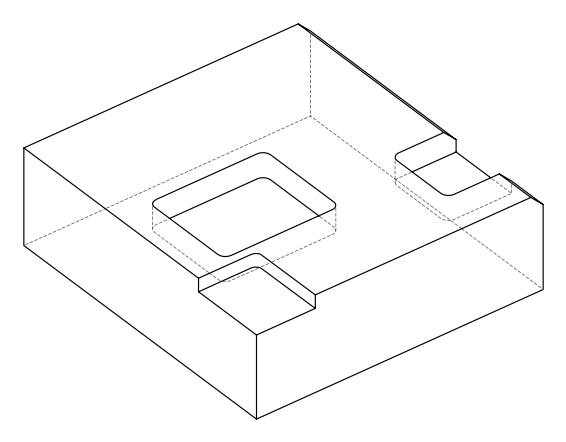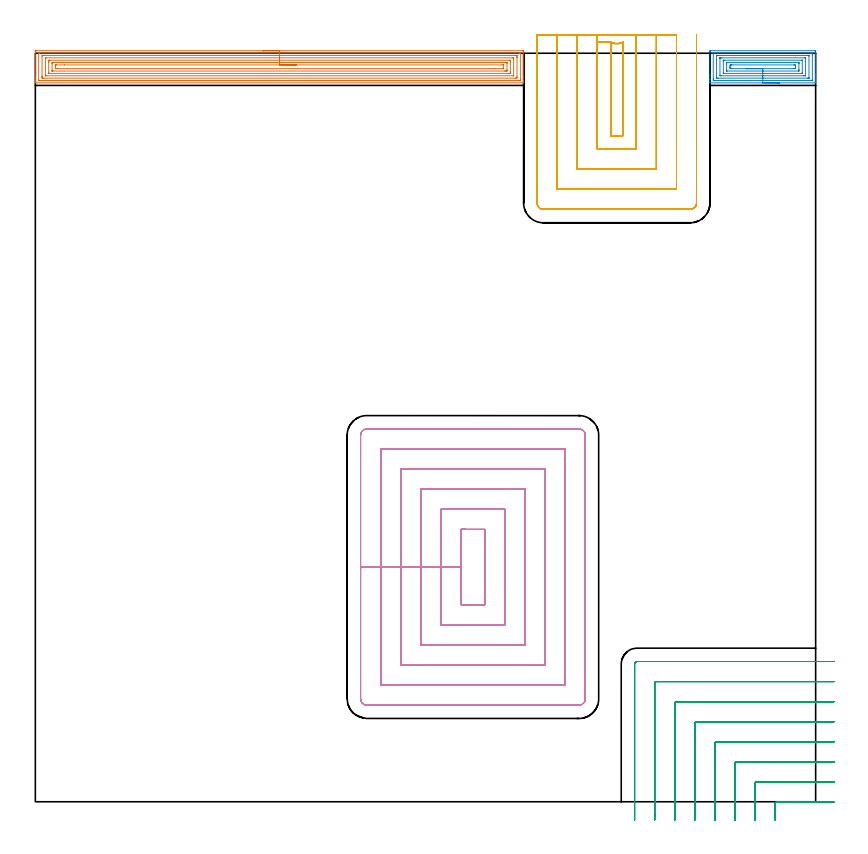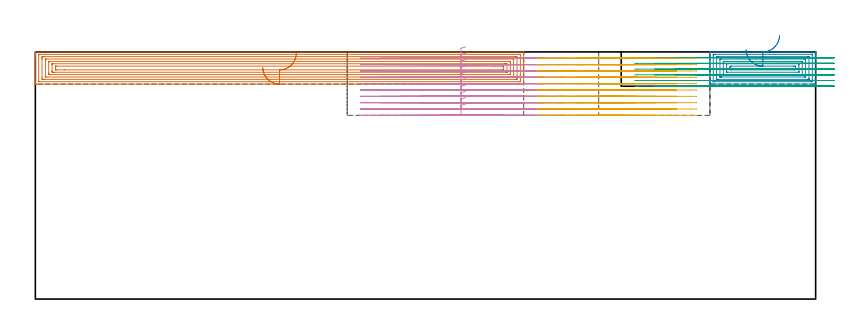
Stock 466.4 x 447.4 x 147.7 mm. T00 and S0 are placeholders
(PLAN: 5 operations, 1 tool changes, 108.5 min)
(1 AREA_MILL | FG_CHAMFER_SURFACE | UGT0205_001 | 16.7 min | 55235 mm3)
(2 AREA_MILL_1 | FG_CHAMFER_SURFACE_1 | UGT0205_001 | 3.89 min | 13091 mm3)
(3 MILL_CORNER_NOTCH_RECTANGULAR | CORNER_NOTCH_RECTANGULAR | NXT0201_012 | Follow Part, ap 4, ae 75% | 13.68 min | 218292 mm3)
(4 MILL_RECTANGULAR_POCKET | POCKET_RECTANGULAR_STRAIGHT | NXT0201_012 | Follow Part, ap 4, ae 75% | 45.24 min | 1026738 mm3)
(5 MILL_SLOT | SLOT_PARTIAL_RECTANGULAR | NXT0201_012 | Follow Part, ap 4, ae 75% | 29 min | 422231 mm3)
(TOOL UGT0205_001 | Chamfer Mill 20 x 3 x 45 deg. | D20 FL50 Z2)
(TOOL NXT0201_012 | ENDMILL 16mm [2P460-1600-NA 1630] | D16 FL38 Z6)
(OP 1 AREA_MILL)
G17 G21 G94 G90
T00 M6
G54
G17 G0 G90 X135.95 Y448.9 S1061 M3
G43 Z157.7 H0
Z138.5
G94 G1 X135.988 Z137.628 F250.
X136.102 Z136.764
X136.291 Z135.912
X136.553 Z135.08
X136.887 Z134.274
X137.29 Z133.5
X137.758 Z132.764
X138.29 Z132.072
X138.879 Z131.429
X139.522 Z130.84
X140.214 Z130.309
X140.95 Z129.84
X141.724 Z129.437
X142.53 Z129.103
X143.362 Z128.841
X144.214 Z128.652
X145.078 Z128.538
X145.95 Z128.5
X291.269
X291.664 Y448.897 Z128.502
X291.89 Y448.893 Z128.505
X291.895 Y448.51 Z128.888
X291.9 Y447.891 Z129.507
Y433.341 Z144.055
Y430.968 Z146.427
Y430.247 Z147.153
Y430.021 Z147.379
X291.898 Y429.859 Z147.534
X291.89 Y429.703 Z147.688
X291.716 Y429.7 Z147.7
X0.184
X0.01 Y429.703 Z147.688
X0.002 Y429.859 Z147.534
X0. Y430.021 Z147.379
Y430.247 Z147.153
Y430.968 Z146.427
Y432.205 Z145.192
Y433.599 Z143.797
Y447.891 Z129.507
X0.005 Y448.51 Z128.888
X0.01 Y448.893 Z128.505
X0.236 Y448.897 Z128.502
X0.631 Y448.9 Z128.5
X145.95
Y447.486 Z129.914
X289.481 Y447.485 Z129.915
X289.631 Y447.484 Z129.916
X289.842 Y447.48 Z129.92
X289.886 Y447.479 Z129.921
X289.892 Y447.45 Z129.95
X289.895 Y447.415 Z129.985
X289.899 Y447.222 Z130.178
X289.9 Y431.434 Z145.966
X289.897 Y431.296 Z146.104
X289.893 Y431.187 Z146.213
X289.889 Y431.121 Z146.279
X289.331 Y431.115 Z146.285
X2.419
X2.269 Y431.116 Z146.284
X2.059 Y431.12 Z146.28
X2.014 Y431.121 Z146.279
X2.008 Y431.15 Z146.25
X2.005 Y431.185 Z146.215
X2.001 Y431.378 Z146.022
X2. Y447.166 Z130.234
X2.003 Y447.304 Z130.096
X2.007 Y447.413 Z129.987
X2.011 Y447.479 Z129.921
X2.569 Y447.485 Z129.915
X145.95 Y447.486 Z129.914
Y446.072 Z131.328
X286.798 Y446.071 Z131.329
X287.496 Y446.07 Z131.33
X287.692 Y446.068 Z131.332
X287.879 Y446.065 Z131.335
X287.89 Y445.878 Z131.522
X287.897 Y445.677 Z131.723
X287.9 Y445.001 Z132.399
Y444.797 Z132.603
X287.899 Y433.396 Z144.004
X287.89 Y432.722 Z144.678
X287.882 Y432.536 Z144.864
X286.798 Y432.529 Z144.871
X5.102
X4.404 Y432.53 Z144.87
X4.208 Y432.532 Z144.868
X4.021 Y432.535 Z144.865
X4.01 Y432.722 Z144.678
X4.003 Y432.923 Z144.477
X4. Y433.599 Z143.801
Y433.803 Z143.597
X4.001 Y445.204 Z132.196
X4.01 Y445.878 Z131.522
X4.018 Y446.064 Z131.336
X5.102 Y446.071 Z131.329
X145.95 Y446.072 Z131.328
Y444.657 Z132.743
X285.36
X285.749 Y444.655 Z132.745
X285.816 Y444.654 Z132.746
X285.88 Y444.651 Z132.749
X285.89 Y444.56 Z132.84
X285.9 Y444.127 Z133.273
X285.899 Y434.039 Z143.361
X285.897 Y433.985 Z143.415
X285.894 Y433.958 Z143.442
X285.891 Y433.95 Z143.45
X285.878 Y433.949 Z143.451
X285.734 Y433.945 Z143.455
X285.552 Y433.943 Z143.457
X6.54
X6.151 Y433.945 Z143.455
X6.084 Y433.946 Z143.454
X6.02 Y433.949 Z143.451
X6.01 Y434.04 Z143.36
X6. Y434.473 Z142.927
X6.001 Y444.561 Z132.839
X6.002 Y444.615 Z132.785
X6.006 Y444.642 Z132.758
X6.009 Y444.65 Z132.75
X6.022 Y444.651 Z132.749
X6.166 Y444.655 Z132.745
X6.348 Y444.657 Z132.743
X145.95
Y443.243 Z134.157
X283.221
X283.666 Y443.239 Z134.161
X283.878 Y443.236 Z134.164
X283.89 Y443.116 Z134.284
X283.899 Y442.582 Z134.818
X283.9 Y436.441 Z140.959
X283.898 Y436.23 Z141.17
X283.891 Y435.573 Z141.827
X283.879 Y435.364 Z142.036
X283.666 Y435.361 Z142.039
X283.221 Y435.357 Z142.043
X8.679
X8.234 Y435.361 Z142.039
X8.022 Y435.364 Z142.036
X8.01 Y435.484 Z141.916
X8.001 Y436.018 Z141.382
X8. Y442.159 Z135.241
X8.002 Y442.37 Z135.03
X8.009 Y443.027 Z134.373
X8.021 Y443.236 Z134.164
X8.234 Y443.239 Z134.161
X8.679 Y443.243 Z134.157
X145.95
Y441.829 Z135.571
X281.432 Y441.828 Z135.572
X281.775 Y441.826 Z135.574
X281.871 Y441.823 Z135.577
X281.89 Y441.821 Z135.579
X281.893 Y441.806 Z135.594
X281.897 Y441.768 Z135.632
X281.899 Y441.646 Z135.754
X281.9 Y441.493 Z135.907
X281.899 Y437.526 Z139.874
X281.894 Y437.107 Z140.293
X281.89 Y436.878 Z140.522
X281.88 Y436.778 Z140.622
X281.771 Y436.775 Z140.625
X281.432 Y436.773 Z140.627
X280.88 Y436.771 Z140.629
X280.538
X10.468 Y436.772 Z140.628
X10.125 Y436.774 Z140.626
X10.029 Y436.777 Z140.623
X10.01 Y436.779 Z140.621
X10.007 Y436.794 Z140.606
X10.003 Y436.832 Z140.568
X10.001 Y436.954 Z140.446
X10. Y437.107 Z140.293
X10.001 Y441.074 Z136.326
X10.006 Y441.493 Z135.907
X10.01 Y441.722 Z135.678
X10.02 Y441.822 Z135.578
X10.13 Y441.825 Z135.575
X10.468 Y441.827 Z135.573
X11.02 Y441.829 Z135.571
X11.362
X145.95
Y440.415 Z136.985
X278.954
X279.644 Y440.413 Z136.987
X279.853 Y440.41 Z136.99
X279.89 Y440.408 Z136.992
X279.893 Y440.397 Z137.003
X279.898 Y440.366 Z137.034
X279.9 Y438.861 Z138.539
X279.899 Y438.611 Z138.789
X279.894 Y438.359 Z139.041
X279.89 Y438.197 Z139.203
X279.815 Y438.192 Z139.208
X279.644 Y438.189 Z139.211
X279.438 Y438.186 Z139.214
X274.398 Y438.185 Z139.215
X12.946
X12.256 Y438.187 Z139.213
X12.047 Y438.19 Z139.21
X12.01 Y438.192 Z139.208
X12.007 Y438.203 Z139.197
X12.002 Y438.234 Z139.166
X12. Y439.739 Z137.661
X12.001 Y439.989 Z137.411
X12.006 Y440.242 Z137.158
X12.01 Y440.403 Z136.997
X12.085 Y440.408 Z136.992
X12.256 Y440.411 Z136.989
X12.462 Y440.414 Z136.986
X17.499 Y440.415 Z136.985
X145.95
X146.822 Z137.023
X147.686 Z137.137
X148.538 Z137.326
X149.37 Z137.588
X150.176 Z137.922
X150.95 Z138.325
X151.686 Z138.794
X152.378 Z139.325
X153.021 Z139.914
X153.61 Z140.557
X154.142 Z141.25
X154.61 Z141.985
X155.013 Z142.759
X155.347 Z143.565
X155.609 Z144.397
X155.798 Z145.249
X155.912 Z146.114
X155.95 Z146.985
G0 Z157.7
M5
M2
(OP 2 AREA_MILL_1)
G17 G21 G94 G90
T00 M6
G54
G17 G0 G90 X444.8 Y429.7 S1061 M3
G43 Z157.7 H0
G94 G1 X444.762 Z156.828 F250.
X444.648 Z155.963
X444.459 Z155.112
X444.197 Z154.28
X443.863 Z153.474
X443.46 Z152.7
X442.992 Z151.964
X442.46 Z151.272
X441.871 Z150.629
X441.228 Z150.039
X440.536 Z149.508
X439.8 Z149.04
X439.026 Z148.637
X438.22 Z148.303
X437.388 Z148.041
X436.536 Z147.852
X435.672 Z147.738
X434.8 Z147.7
X403.293
X403.21 Y429.703 Z147.689
X403.203 Y429.779 Z147.615
X403.2 Y429.863 Z147.535
Y431.478 Z145.921
Y431.845 Z145.552
Y432.028 Z145.369
Y433.782 Z143.616
Y434.476 Z142.918
Y448.163 Z129.234
X403.204 Y448.51 Z128.887
X403.21 Y448.891 Z128.505
X403.347 Y448.895 Z128.503
X403.737 Y448.9 Z128.5
X465.863
X466.363 Y448.893 Z128.503
X466.39 Y448.891 Z128.505
X466.4 Y448.856 Z128.54
Y434.476 Z142.918
Y433.782 Z143.616
Y433.599 Z143.799
Y431.845 Z145.552
Y431.478 Z145.921
Y430.457 Z146.942
Y430.091 Z147.308
Y429.863 Z147.535
X466.397 Y429.779 Z147.615
X466.39 Y429.703 Z147.689
X466.307 Y429.7 Z147.7
X434.8
Y431.114 Z146.286
X406.251
X405.512 Y431.116 Z146.284
X405.36 Y431.117 Z146.283
X405.215 Y431.121 Z146.279
X405.21 Y431.167 Z146.233
X405.203 Y431.273 Z146.127
X405.201 Y431.845 Z145.555
X405.2 Y432.153 Z145.247
Y447.063 Z130.337
X405.203 Y447.371 Z130.029
X405.206 Y447.459 Z129.941
X405.21 Y447.48 Z129.92
X405.213 Y447.482 Z129.918
X405.235 Y447.484 Z129.916
X405.327 Y447.485 Z129.915
X405.512 Y447.486 Z129.914
X463.349
X464.088 Y447.484 Z129.916
X464.24 Y447.483 Z129.917
X464.385 Y447.479 Z129.921
X464.39 Y447.433 Z129.967
X464.397 Y447.328 Z130.072
X464.399 Y446.755 Z130.645
X464.4 Y446.448 Z130.952
Y431.537 Z145.863
X464.397 Y431.229 Z146.171
X464.394 Y431.141 Z146.259
X464.39 Y431.12 Z146.28
X464.387 Y431.118 Z146.282
X464.365 Y431.116 Z146.284
X464.273 Y431.115 Z146.285
X464.088 Y431.114 Z146.286
X434.8
Y432.528 Z144.872
X408.174 Y432.529 Z144.871
X407.481 Y432.53 Z144.87
X407.287 Y432.533 Z144.867
X407.224 Y432.535 Z144.865
X407.21 Y432.539 Z144.861
X407.206 Y432.579 Z144.821
X407.202 Y432.636 Z144.764
X407.2 Y432.722 Z144.678
Y432.807 Z144.593
X407.201 Y445.963 Z131.437
X407.207 Y446.049 Z131.351
X407.211 Y446.066 Z131.334
X407.215 Y446.068 Z131.332
X407.238 Y446.07 Z131.33
X407.287 Y446.071 Z131.329
X407.979 Y446.072 Z131.328
X461.426
X462.119 Y446.07 Z131.33
X462.313 Y446.067 Z131.333
X462.376 Y446.065 Z131.335
X462.39 Y446.061 Z131.339
X462.394 Y446.021 Z131.379
X462.398 Y445.964 Z131.436
X462.399 Y445.878 Z131.522
X462.4 Y445.793 Z131.607
X462.399 Y432.637 Z144.763
X462.393 Y432.551 Z144.849
X462.389 Y432.534 Z144.866
X462.385 Y432.532 Z144.868
X462.362 Y432.53 Z144.87
X462.313 Y432.529 Z144.871
X461.621
X434.8 Y432.528 Z144.872
Y433.943 Z143.457
X409.949 Y433.944 Z143.456
X409.599 Y433.945 Z143.455
X409.278 Y433.95 Z143.45
X409.21 Y433.956 Z143.444
X409.206 Y434.08 Z143.32
X409.201 Y434.339 Z143.061
Y444.494 Z132.906
X409.203 Y444.587 Z132.813
X409.207 Y444.632 Z132.768
X409.21 Y444.65 Z132.75
X409.231 Y444.651 Z132.749
X409.412 Y444.655 Z132.745
X409.949 Y444.657 Z132.743
X410.297
X459.651
X460.001 Y444.655 Z132.745
X460.322 Y444.65 Z132.75
X460.39 Y444.644 Z132.756
X460.394 Y444.52 Z132.88
X460.399 Y444.262 Z133.138
Y434.106 Z143.294
X460.397 Y434.013 Z143.387
X460.393 Y433.968 Z143.432
X460.39 Y433.951 Z143.449
X460.369 Y433.949 Z143.451
X460.188 Y433.945 Z143.455
X459.651 Y433.943 Z143.457
X459.303
X434.8
Y435.357 Z142.043
X411.724
X411.283 Y435.36 Z142.04
X411.23 Y435.362 Z142.038
X411.211 Y435.364 Z142.036
X411.208 Y435.381 Z142.019
X411.203 Y435.445 Z141.955
X411.201 Y435.505 Z141.895
X411.2 Y442.888 Z134.512
X411.203 Y443.061 Z134.339
X411.207 Y443.198 Z134.202
X411.21 Y443.236 Z134.164
X411.228 Y443.238 Z134.162
X411.283 Y443.24 Z134.16
X411.724 Y443.243 Z134.157
X457.876
X458.317 Y443.24 Z134.16
X458.37 Y443.238 Z134.162
X458.389 Y443.237 Z134.163
X458.392 Y443.219 Z134.181
X458.397 Y443.155 Z134.245
X458.399 Y443.095 Z134.305
X458.4 Y435.713 Z141.687
X458.397 Y435.539 Z141.861
X458.393 Y435.402 Z141.998
X458.39 Y435.364 Z142.036
X458.372 Y435.362 Z142.038
X458.317 Y435.36 Z142.04
X457.876 Y435.357 Z142.043
X434.8
Y436.771 Z140.629
X413.386 Y436.772 Z140.628
X413.295 Y436.773 Z140.627
X413.236 Y436.776 Z140.624
X413.21 Y436.778 Z140.622
X413.208 Y436.812 Z140.588
X413.203 Y437.107 Z140.293
X413.2 Y437.403 Z139.997
Y440.911 Z136.489
X413.202 Y441.493 Z135.907
X413.206 Y441.783 Z135.617
X413.211 Y441.822 Z135.578
X413.245 Y441.824 Z135.576
X413.329 Y441.827 Z135.573
X413.499 Y441.828 Z135.572
X456.214
X456.305 Y441.827 Z135.573
X456.364 Y441.824 Z135.576
X456.39 Y441.822 Z135.578
X456.392 Y441.788 Z135.612
X456.397 Y441.493 Z135.907
X456.4 Y441.197 Z136.203
Y437.689 Z139.711
X456.398 Y437.107 Z140.293
X456.394 Y436.817 Z140.583
X456.389 Y436.778 Z140.622
X456.355 Y436.776 Z140.624
X456.271 Y436.773 Z140.627
X456.101 Y436.772 Z140.628
X434.8 Y436.771 Z140.629
Y438.185 Z139.215
X416.162 Y438.186 Z139.214
X415.957 Y438.187 Z139.213
X415.274 Y438.192 Z139.208
X415.208 Y438.862 Z138.538
X415.203 Y438.932 Z138.468
Y439.739 Z137.661
X415.205 Y439.807 Z137.593
X415.274 Y440.408 Z136.992
X415.482 Y440.41 Z136.99
X416.162 Y440.414 Z136.986
X416.365 Y440.415 Z136.985
X453.438 Y440.414 Z136.986
X453.643 Y440.413 Z136.987
X454.326 Y440.408 Z136.992
X454.392 Y439.739 Z137.661
X454.397 Y439.668 Z137.732
Y438.862 Z138.538
X454.395 Y438.793 Z138.607
X454.326 Y438.192 Z139.208
X454.118 Y438.19 Z139.21
X453.438 Y438.186 Z139.214
X453.235
X434.8 Y438.185 Z139.215
X433.928 Z139.253
X433.064 Z139.367
X432.212 Z139.555
X431.38 Z139.818
X430.574 Z140.152
X429.8 Z140.554
X429.064 Z141.023
X428.372 Z141.554
X427.729 Z142.144
X427.14 Z142.787
X426.608 Z143.479
X426.14 Z144.215
X425.737 Z144.988
X425.403 Z145.794
X425.141 Z146.626
X424.952 Z147.478
X424.838 Z148.343
X424.8 Z149.215
G0 Z157.7
M5
M2
(OP 3 MILL_CORNER_NOTCH_RECTANGULAR)
G17 G21 G94 G90
T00 M6
G54
G17 G0 G90 X477.397 Y-0.2 S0 M3
G43 Z157.7 H1
Z144.283
G94 G1 X474.397 F250.
X442.993 F500.
G3 X442.2 Y-0.993 R0.8
G1 Y-8.
Y-11. F250.
G0 Z157.7
X477.4 Y11.8
Z144.283
G1 X474.4
X430.994 F500.
G3 X430.2 Y11.006 R0.8
G1 Y-8.
Y-11. F250.
G0 Z157.7
X477.4 Y23.8
Z144.283
G1 X474.4
X418.994 F500.
G3 X418.2 Y23.006 R0.8
G1 Y-8.
Y-11. F250.
G0 Z157.7
X477.4 Y35.8
Z144.283
G1 X474.4
X406.995 F500.
G3 X406.2 Y35.005 R0.8
G1 Y-8.
Y-11. F250.
G0 Z157.7
X477.4 Y47.8
Z144.283
G1 X474.4
X394.995 F500.
G3 X394.2 Y47.005 R0.8
G1 Y-8.
Y-11. F250.
G0 Z157.7
X477.4 Y59.8
Z144.283
G1 X474.4
X382.995 F500.
G3 X382.2 Y59.005 R0.8
G1 Y-8.
Y-11. F250.
G0 Z157.7
X477.4 Y71.8
Z144.283
G1 X474.4
X370.995 F500.
G3 X370.2 Y71.005 R0.8
G1 Y-8.
Y-11. F250.
G0 Z157.7
X477.4 Y83.8
Z144.283
G1 X474.4
X359.7 F500.
G3 X358.2 Y82.3 R1.5
G1 Y-8.
Y-11. F250.
G0 Z157.7
X477.397 Y-0.2
Z140.867
G1 X474.397
X442.993 F500.
G3 X442.2 Y-0.993 R0.8
G1 Y-8.
Y-11. F250.
G0 Z157.7
X477.4 Y11.8
Z140.867
G1 X474.4
X430.994 F500.
G3 X430.2 Y11.006 R0.8
G1 Y-8.
Y-11. F250.
G0 Z157.7
X477.4 Y23.8
Z140.867
G1 X474.4
X418.994 F500.
G3 X418.2 Y23.006 R0.8
G1 Y-8.
Y-11. F250.
G0 Z157.7
X477.4 Y35.8
Z140.867
G1 X474.4
X406.995 F500.
G3 X406.2 Y35.005 R0.8
G1 Y-8.
Y-11. F250.
G0 Z157.7
X477.4 Y47.8
Z140.867
G1 X474.4
X394.995 F500.
G3 X394.2 Y47.005 R0.8
G1 Y-8.
Y-11. F250.
G0 Z157.7
X477.4 Y59.8
Z140.867
G1 X474.4
X382.995 F500.
G3 X382.2 Y59.005 R0.8
G1 Y-8.
Y-11. F250.
G0 Z157.7
X477.4 Y71.8
Z140.867
G1 X474.4
X370.995 F500.
G3 X370.2 Y71.005 R0.8
G1 Y-8.
Y-11. F250.
G0 Z157.7
X477.4 Y83.8
Z140.867
G1 X474.4
X359.7 F500.
G3 X358.2 Y82.3 R1.5
G1 Y-8.
Y-11. F250.
G0 Z157.7
X477.397 Y-0.2
Z137.45
G1 X474.397
X442.993 F500.
G3 X442.2 Y-0.993 R0.8
G1 Y-8.
Y-11. F250.
G0 Z157.7
X477.4 Y11.8
Z137.45
G1 X474.4
X430.994 F500.
G3 X430.2 Y11.006 R0.8
G1 Y-8.
Y-11. F250.
G0 Z157.7
X477.4 Y23.8
Z137.45
G1 X474.4
X418.994 F500.
G3 X418.2 Y23.006 R0.8
G1 Y-8.
Y-11. F250.
G0 Z157.7
X477.4 Y35.8
Z137.45
G1 X474.4
X406.995 F500.
G3 X406.2 Y35.005 R0.8
G1 Y-8.
Y-11. F250.
G0 Z157.7
X477.4 Y47.8
Z137.45
G1 X474.4
X394.995 F500.
G3 X394.2 Y47.005 R0.8
G1 Y-8.
Y-11. F250.
G0 Z157.7
X477.4 Y59.8
Z137.45
G1 X474.4
X382.995 F500.
G3 X382.2 Y59.005 R0.8
G1 Y-8.
Y-11. F250.
G0 Z157.7
X477.4 Y71.8
Z137.45
G1 X474.4
X370.995 F500.
G3 X370.2 Y71.005 R0.8
G1 Y-8.
Y-11. F250.
G0 Z157.7
X477.4 Y83.8
Z137.45
G1 X474.4
X359.7 F500.
G3 X358.2 Y82.3 R1.5
G1 Y-8.
Y-11. F250.
G0 Z157.7
X477.397 Y-0.2
Z134.033
G1 X474.397
X442.993 F500.
G3 X442.2 Y-0.993 R0.8
G1 Y-8.
Y-11. F250.
G0 Z157.7
X477.4 Y11.8
Z134.033
G1 X474.4
X430.994 F500.
G3 X430.2 Y11.006 R0.8
G1 Y-8.
Y-11. F250.
G0 Z157.7
X477.4 Y23.8
Z134.033
G1 X474.4
X418.994 F500.
G3 X418.2 Y23.006 R0.8
G1 Y-8.
Y-11. F250.
G0 Z157.7
X477.4 Y35.8
Z134.033
G1 X474.4
X406.995 F500.
G3 X406.2 Y35.005 R0.8
G1 Y-8.
Y-11. F250.
G0 Z157.7
X477.4 Y47.8
Z134.033
G1 X474.4
X394.995 F500.
G3 X394.2 Y47.005 R0.8
G1 Y-8.
Y-11. F250.
G0 Z157.7
X477.4 Y59.8
Z134.033
G1 X474.4
X382.995 F500.
G3 X382.2 Y59.005 R0.8
G1 Y-8.
Y-11. F250.
G0 Z157.7
X477.4 Y71.8
Z134.033
G1 X474.4
X370.995 F500.
G3 X370.2 Y71.005 R0.8
G1 Y-8.
Y-11. F250.
G0 Z157.7
X477.4 Y83.8
Z134.033
G1 X474.4
X359.7 F500.
G3 X358.2 Y82.3 R1.5
G1 Y-8.
Y-11. F250.
G0 Z157.7
X477.397 Y-0.2
Z130.617
G1 X474.397
X442.993 F500.
G3 X442.2 Y-0.993 R0.8
G1 Y-8.
Y-11. F250.
G0 Z157.7
X477.4 Y11.8
Z130.617
G1 X474.4
X430.994 F500.
G3 X430.2 Y11.006 R0.8
G1 Y-8.
Y-11. F250.
G0 Z157.7
X477.4 Y23.8
Z130.617
G1 X474.4
X418.994 F500.
G3 X418.2 Y23.006 R0.8
G1 Y-8.
Y-11. F250.
G0 Z157.7
X477.4 Y35.8
Z130.617
G1 X474.4
X406.995 F500.
G3 X406.2 Y35.005 R0.8
G1 Y-8.
Y-11. F250.
G0 Z157.7
X477.4 Y47.8
Z130.617
G1 X474.4
X394.995 F500.
G3 X394.2 Y47.005 R0.8
G1 Y-8.
Y-11. F250.
G0 Z157.7
X477.4 Y59.8
Z130.617
G1 X474.4
X382.995 F500.
G3 X382.2 Y59.005 R0.8
G1 Y-8.
Y-11. F250.
G0 Z157.7
X477.4 Y71.8
Z130.617
G1 X474.4
X370.995 F500.
G3 X370.2 Y71.005 R0.8
G1 Y-8.
Y-11. F250.
G0 Z157.7
X477.4 Y83.8
Z130.617
G1 X474.4
X359.7 F500.
G3 X358.2 Y82.3 R1.5
G1 Y-8.
Y-11. F250.
G0 Z157.7
X477.397 Y-0.2
Z127.2
G1 X474.397
X442.993 F500.
G3 X442.2 Y-0.993 R0.8
G1 Y-8.
Y-11. F250.
G0 Z157.7
X477.4 Y11.8
Z127.2
G1 X474.4
X430.994 F500.
G3 X430.2 Y11.006 R0.8
G1 Y-8.
Y-11. F250.
G0 Z157.7
X477.4 Y23.8
Z127.2
G1 X474.4
X418.994 F500.
G3 X418.2 Y23.006 R0.8
G1 Y-8.
Y-11. F250.
G0 Z157.7
X477.4 Y35.8
Z127.2
G1 X474.4
X406.995 F500.
G3 X406.2 Y35.005 R0.8
G1 Y-8.
Y-11. F250.
G0 Z157.7
X477.4 Y47.8
Z127.2
G1 X474.4
X394.995 F500.
G3 X394.2 Y47.005 R0.8
G1 Y-8.
Y-11. F250.
G0 Z157.7
X477.4 Y59.8
Z127.2
G1 X474.4
X382.995 F500.
G3 X382.2 Y59.005 R0.8
G1 Y-8.
Y-11. F250.
G0 Z157.7
X477.4 Y71.8
Z127.2
G1 X474.4
X370.995 F500.
G3 X370.2 Y71.005 R0.8
G1 Y-8.
Y-11. F250.
G0 Z157.7
X477.4 Y83.8
Z127.2
G1 X474.4
X359.7 F500.
G3 X358.2 Y82.3 R1.5
G1 Y-8.
Y-11. F250.
G0 Z157.7
M5
M2
(OP 4 MILL_RECTANGULAR_POCKET)
G17 G21 G94 G90
T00 M6
G54
G17 G0 G90 X257.241 Y162.8 S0 M3
G43 Z157.7 H1
Z150.7
G94 G1 X254.4 Z149.939 F250.
Y140.3 Z143.91
Y117.8 F500.
X268.7
Y162.8
X254.4
Y140.3
X242.4
Y105.8
X280.7
Y174.8
X242.4
Y140.3
X230.4
Y93.8
X292.7
Y186.8
X230.4
Y140.3
X218.4
Y81.8
X304.7
Y198.8
X218.4
Y140.3
X206.4
Y69.8
X316.7
Y210.8
X206.4
Y140.3
X194.4
Y61.5
G3 X198.1 Y57.8 R3.7
G1 X325.
G3 X328.7 Y61.5 R3.7
G1 Y219.1
G3 X325. Y222.8 R3.7
G1 X198.1
G3 X194.4 Y219.1 R3.7
G1 Y140.3
Y139.3
G0 X257.241 Y162.8 Z146.91
G1 X254.4 Z146.149 F250.
Y140.3 Z140.12
Y117.8 F500.
X268.7
Y162.8
X254.4
Y140.3
X242.4
Y105.8
X280.7
Y174.8
X242.4
Y140.3
X230.4
Y93.8
X292.7
Y186.8
X230.4
Y140.3
X218.4
Y81.8
X304.7
Y198.8
X218.4
Y140.3
X206.4
Y69.8
X316.7
Y210.8
X206.4
Y140.3
X194.4
Y61.5
G3 X198.1 Y57.8 R3.7
G1 X325.
G3 X328.7 Y61.5 R3.7
G1 Y219.1
G3 X325. Y222.8 R3.7
G1 X198.1
G3 X194.4 Y219.1 R3.7
G1 Y140.3
Y139.3
G0 X257.241 Y162.8 Z143.12
G1 X254.4 Z142.359 F250.
Y140.3 Z136.33
Y117.8 F500.
X268.7
Y162.8
X254.4
Y140.3
X242.4
Y105.8
X280.7
Y174.8
X242.4
Y140.3
X230.4
Y93.8
X292.7
Y186.8
X230.4
Y140.3
X218.4
Y81.8
X304.7
Y198.8
X218.4
Y140.3
X206.4
Y69.8
X316.7
Y210.8
X206.4
Y140.3
X194.4
Y61.5
G3 X198.1 Y57.8 R3.7
G1 X325.
G3 X328.7 Y61.5 R3.7
G1 Y219.1
G3 X325. Y222.8 R3.7
G1 X198.1
G3 X194.4 Y219.1 R3.7
G1 Y140.3
Y139.3
G0 X257.241 Y162.8 Z139.33
G1 X254.4 Z138.569 F250.
Y140.3 Z132.54
Y117.8 F500.
X268.7
Y162.8
X254.4
Y140.3
X242.4
Y105.8
X280.7
Y174.8
X242.4
Y140.3
X230.4
Y93.8
X292.7
Y186.8
X230.4
Y140.3
X218.4
Y81.8
X304.7
Y198.8
X218.4
Y140.3
X206.4
Y69.8
X316.7
Y210.8
X206.4
Y140.3
X194.4
Y61.5
G3 X198.1 Y57.8 R3.7
G1 X325.
G3 X328.7 Y61.5 R3.7
G1 Y219.1
G3 X325. Y222.8 R3.7
G1 X198.1
G3 X194.4 Y219.1 R3.7
G1 Y140.3
Y139.3
G0 X257.241 Y162.8 Z135.54
G1 X254.4 Z134.779 F250.
Y140.3 Z128.75
Y117.8 F500.
X268.7
Y162.8
X254.4
Y140.3
X242.4
Y105.8
X280.7
Y174.8
X242.4
Y140.3
X230.4
Y93.8
X292.7
Y186.8
X230.4
Y140.3
X218.4
Y81.8
X304.7
Y198.8
X218.4
Y140.3
X206.4
Y69.8
X316.7
Y210.8
X206.4
Y140.3
X194.4
Y61.5
G3 X198.1 Y57.8 R3.7
G1 X325.
G3 X328.7 Y61.5 R3.7
G1 Y219.1
G3 X325. Y222.8 R3.7
G1 X198.1
G3 X194.4 Y219.1 R3.7
G1 Y140.3
Y139.3
G0 X257.241 Y162.8 Z131.75
G1 X254.4 Z130.989 F250.
Y140.3 Z124.96
Y117.8 F500.
X268.7
Y162.8
X254.4
Y140.3
X242.4
Y105.8
X280.7
Y174.8
X242.4
Y140.3
X230.4
Y93.8
X292.7
Y186.8
X230.4
Y140.3
X218.4
Y81.8
X304.7
Y198.8
X218.4
Y140.3
X206.4
Y69.8
X316.7
Y210.8
X206.4
Y140.3
X194.4
Y61.5
G3 X198.1 Y57.8 R3.7
G1 X325.
G3 X328.7 Y61.5 R3.7
G1 Y219.1
G3 X325. Y222.8 R3.7
G1 X198.1
G3 X194.4 Y219.1 R3.7
G1 Y140.3
Y139.3
G0 X257.241 Y162.8 Z127.96
G1 X254.4 Z127.199 F250.
Y140.3 Z121.17
Y117.8 F500.
X268.7
Y162.8
X254.4
Y140.3
X242.4
Y105.8
X280.7
Y174.8
X242.4
Y140.3
X230.4
Y93.8
X292.7
Y186.8
X230.4
Y140.3
X218.4
Y81.8
X304.7
Y198.8
X218.4
Y140.3
X206.4
Y69.8
X316.7
Y210.8
X206.4
Y140.3
X194.4
Y61.5
G3 X198.1 Y57.8 R3.7
G1 X325.
G3 X328.7 Y61.5 R3.7
G1 Y219.1
G3 X325. Y222.8 R3.7
G1 X198.1
G3 X194.4 Y219.1 R3.7
G1 Y140.3
Y139.3
G0 X257.241 Y162.8 Z124.17
G1 X254.4 Z123.409 F250.
Y140.3 Z117.38
Y117.8 F500.
X268.7
Y162.8
X254.4
Y140.3
X242.4
Y105.8
X280.7
Y174.8
X242.4
Y140.3
X230.4
Y93.8
X292.7
Y186.8
X230.4
Y140.3
X218.4
Y81.8
X304.7
Y198.8
X218.4
Y140.3
X206.4
Y69.8
X316.7
Y210.8
X206.4
Y140.3
X194.4
Y61.5
G3 X198.1 Y57.8 R3.7
G1 X325.
G3 X328.7 Y61.5 R3.7
G1 Y219.1
G3 X325. Y222.8 R3.7
G1 X198.1
G3 X194.4 Y219.1 R3.7
G1 Y140.3
Y139.3
G0 X257.241 Y162.8 Z120.38
G1 X254.4 Z119.619 F250.
Y140.3 Z113.59
Y117.8 F500.
X268.7
Y162.8
X254.4
Y140.3
X242.4
Y105.8
X280.7
Y174.8
X242.4
Y140.3
X230.4
Y93.8
X292.7
Y186.8
X230.4
Y140.3
X218.4
Y81.8
X304.7
Y198.8
X218.4
Y140.3
X206.4
Y69.8
X316.7
Y210.8
X206.4
Y140.3
X194.4
Y61.5
G3 X198.1 Y57.8 R3.7
G1 X325.
G3 X328.7 Y61.5 R3.7
G1 Y219.1
G3 X325. Y222.8 R3.7
G1 X198.1
G3 X194.4 Y219.1 R3.7
G1 Y140.3
Y139.3
G0 X257.241 Y162.8 Z116.59
G1 X254.4 Z115.829 F250.
Y140.3 Z109.8
Y117.8 F500.
X268.7
Y162.8
X254.4
Y140.3
X242.4
Y105.8
X280.7
Y174.8
X242.4
Y140.3
X230.4
Y93.8
X292.7
Y186.8
X230.4
Y140.3
X218.4
Y81.8
X304.7
Y198.8
X218.4
Y140.3
X206.4
Y69.8
X316.7
Y210.8
X206.4
Y140.3
X194.4
Y61.5
G3 X198.1 Y57.8 R3.7
G1 X325.
G3 X328.7 Y61.5 R3.7
G1 Y219.1
G3 X325. Y222.8 R3.7
G1 X198.1
G3 X194.4 Y219.1 R3.7
G1 Y140.3
Y139.3
G0 Z157.7
M5
M2
(OP 5 MILL_SLOT)
G17 G21 G94 G90
T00 M6
G54
G17 G0 G90 X335.878 Y458.4 S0 M3
G43 Z157.7 H1
Z143.91
G94 G1 X335.899 Y455.4 F250.
X335.9 Y455.146 F500.
Y453.813
X343.9
G3 X351.2 Y453.813 R8.
G1 Y398.1
X343.9
Y453.813
X335.9
Y390.1
X359.2
Y455.146
X359.201 Y455.4
X359.222 Y458.4 F250.
X323.867
X323.899 Y455.4
G2 X323.9 Y455.146 R24. F500.
G1 Y378.1
X371.2
Y455.146
G2 X371.201 Y455.4 R24.
G1 X371.233 Y458.4 F250.
X311.834 Y458.399
X311.897 Y455.4
G2 X311.9 Y455.146 R12. F500.
G1 Y366.1
X383.2
Y455.146
G2 X383.203 Y455.4 R12.
G1 X383.266 Y458.399 F250.
X299.9 Y458.146
Y455.146
Y357.8 F500.
G3 X303.6 Y354.1 R3.7
G1 X391.5
G3 X395.2 Y357.8 R3.7
G1 Y455.146
Y458.146 F250.
G0 X335.878 Y458.4 Z140.12
G1 X335.899 Y455.4
X335.9 Y455.146 F500.
Y453.813
X343.9
G3 X351.2 Y453.813 R8.
G1 Y398.1
X343.9
Y453.813
X335.9
Y390.1
X359.2
Y455.146
X359.201 Y455.4
X359.222 Y458.4 F250.
X323.867
X323.899 Y455.4
G2 X323.9 Y455.146 R24. F500.
G1 Y378.1
X371.2
Y455.146
G2 X371.201 Y455.4 R24.
G1 X371.233 Y458.4 F250.
X311.834 Y458.399
X311.897 Y455.4
G2 X311.9 Y455.146 R12. F500.
G1 Y366.1
X383.2
Y455.146
G2 X383.203 Y455.4 R12.
G1 X383.266 Y458.399 F250.
X299.9 Y458.146
Y455.146
Y357.8 F500.
G3 X303.6 Y354.1 R3.7
G1 X391.5
G3 X395.2 Y357.8 R3.7
G1 Y455.146
Y458.146 F250.
G0 X335.892 Y458.4 Z136.33
G1 X335.9 Y455.4
Y455.31 F500.
Y453.977
X343.9
G3 X351.2 Y453.977 R8.
G1 Y398.1
X343.9
Y453.977
X335.9
Y390.1
X359.2
Y455.309
Y455.4
X359.208 Y458.4 F250.
X323.889
X323.9 Y455.4
Y455.31 F500.
Y378.1
X371.2
Y455.309
Y455.4
X371.212 Y458.4 F250.
X311.877
X311.9 Y455.4
Y455.31 F500.
Y366.1
X383.2
Y455.309
Y455.4
X383.223 Y458.4 F250.
X299.9 Y458.31
Y455.31
Y357.8 F500.
G3 X303.6 Y354.1 R3.7
G1 X391.5
G3 X395.2 Y357.8 R3.7
G1 Y455.309
Y458.309 F250.
G0 X335.9 Y458.4 Z132.54
G1 Y455.4
Y454.067 F500.
X343.9
G3 X351.2 Y454.067 R8.
G1 Y398.1
X343.9
Y454.067
X335.9
Y390.1
X359.2
Y455.4
Y458.4 F250.
X323.9
Y455.4
Y378.1 F500.
X371.2
Y455.4
Y458.4 F250.
X311.9
Y455.4
Y366.1 F500.
X383.2
Y455.4
Y458.4 F250.
X299.9
Y455.4
Y357.8 F500.
G3 X303.6 Y354.1 R3.7
G1 X391.5
G3 X395.2 Y357.8 R3.7
G1 Y455.4
Y458.4 F250.
G0 X335.9 Z128.75
G1 Y455.4
Y454.067 F500.
X343.9
G3 X351.2 Y454.067 R8.
G1 Y398.1
X343.9
Y454.067
X335.9
Y390.1
X359.2
Y455.4
Y458.4 F250.
X323.9
Y455.4
Y378.1 F500.
X371.2
Y455.4
Y458.4 F250.
X311.9
Y455.4
Y366.1 F500.
X383.2
Y455.4
Y458.4 F250.
X299.9
Y455.4
Y357.8 F500.
G3 X303.6 Y354.1 R3.7
G1 X391.5
G3 X395.2 Y357.8 R3.7
G1 Y455.4
Y458.4 F250.
G0 X335.9 Z124.96
G1 Y455.4
Y454.067 F500.
X343.9
G3 X351.2 Y454.067 R8.
G1 Y398.1
X343.9
Y454.067
X335.9
Y390.1
X359.2
Y455.4
Y458.4 F250.
X323.9
Y455.4
Y378.1 F500.
X371.2
Y455.4
Y458.4 F250.
X311.9
Y455.4
Y366.1 F500.
X383.2
Y455.4
Y458.4 F250.
X299.9
Y455.4
Y357.8 F500.
G3 X303.6 Y354.1 R3.7
G1 X391.5
G3 X395.2 Y357.8 R3.7
G1 Y455.4
Y458.4 F250.
G0 X335.9 Z121.17
G1 Y455.4
Y454.067 F500.
X343.9
G3 X351.2 Y454.067 R8.
G1 Y398.1
X343.9
Y454.067
X335.9
Y390.1
X359.2
Y455.4
Y458.4 F250.
X323.9
Y455.4
Y378.1 F500.
X371.2
Y455.4
Y458.4 F250.
X311.9
Y455.4
Y366.1 F500.
X383.2
Y455.4
Y458.4 F250.
X299.9
Y455.4
Y357.8 F500.
G3 X303.6 Y354.1 R3.7
G1 X391.5
G3 X395.2 Y357.8 R3.7
G1 Y455.4
Y458.4 F250.
G0 X335.9 Z117.38
G1 Y455.4
Y454.067 F500.
X343.9
G3 X351.2 Y454.067 R8.
G1 Y398.1
X343.9
Y454.067
X335.9
Y390.1
X359.2
Y455.4
Y458.4 F250.
X323.9
Y455.4
Y378.1 F500.
X371.2
Y455.4
Y458.4 F250.
X311.9
Y455.4
Y366.1 F500.
X383.2
Y455.4
Y458.4 F250.
X299.9
Y455.4
Y357.8 F500.
G3 X303.6 Y354.1 R3.7
G1 X391.5
G3 X395.2 Y357.8 R3.7
G1 Y455.4
Y458.4 F250.
G0 X335.9 Z113.59
G1 Y455.4
Y454.067 F500.
X343.9
G3 X351.2 Y454.067 R8.
G1 Y398.1
X343.9
Y454.067
X335.9
Y390.1
X359.2
Y455.4
Y458.4 F250.
X323.9
Y455.4
Y378.1 F500.
X371.2
Y455.4
Y458.4 F250.
X311.9
Y455.4
Y366.1 F500.
X383.2
Y455.4
Y458.4 F250.
X299.9
Y455.4
Y357.8 F500.
G3 X303.6 Y354.1 R3.7
G1 X391.5
G3 X395.2 Y357.8 R3.7
G1 Y455.4
Y458.4 F250.
G0 X335.9 Z109.8
G1 Y455.4
Y454.067 F500.
X343.9
G3 X351.2 Y454.067 R8.
G1 Y398.1
X343.9
Y454.067
X335.9
Y390.1
X359.2
Y455.4
Y458.4 F250.
X323.9
Y455.4
Y378.1 F500.
X371.2
Y455.4
Y458.4 F250.
X311.9
Y455.4
Y366.1 F500.
X383.2
Y455.4
Y458.4 F250.
X299.9
Y455.4
Y357.8 F500.
G3 X303.6 Y354.1 R3.7
G1 X391.5
G3 X395.2 Y357.8 R3.7
G1 Y455.4
Y458.4 F250.
G0 Z157.7
M5
M2
